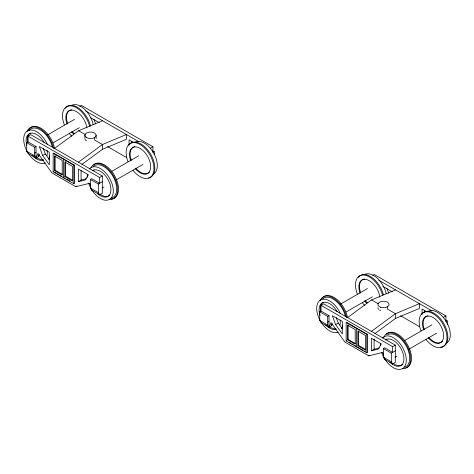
<?xml version="1.0" encoding="UTF-8"?>
<svg xmlns="http://www.w3.org/2000/svg" width="474" height="474" viewBox="0 0 474 474"><rect width="100%" height="100%" fill="white"/><g stroke="black" fill="none" stroke-linecap="round" stroke-linejoin="round"><path stroke-width="0.71" d="M39.526 154.494L38.672 156.461L36.024 157.996L36.024 146.513L28.067 141.922L26.74 142.686L26.74 151.295L28.067 153.404L36.024 157.996L38.009 153.404L51.933 172.921L75.793 186.697L89.716 183.254L90.712 186.697M332.523 323.653L331.67 325.62L329.015 327.155L329.015 315.672L321.064 311.08L319.737 311.845L319.737 320.454L321.064 322.563L329.015 327.155L331.006 322.563L344.924 342.08L368.79 355.856L382.708 352.413L383.703 355.856M54.581 148.427L78.571 130.747L102.562 120.728M78.447 162.203L102.437 144.529L126.422 134.503L126.422 139.291L102.437 149.31L81.955 164.401M347.578 317.586L371.563 299.906L395.553 289.887M371.438 331.362L395.429 313.687L419.419 303.662L419.419 308.45L395.429 318.469L374.952 333.56M28.067 136.18L30.721 134.646L102.313 175.978L102.313 193.202L99.659 194.737L91.707 190.139L90.38 188.036L90.38 179.427L91.707 178.662L99.659 183.254L99.659 177.513L28.067 136.18L28.067 141.922M79.756 106.336L81.344 105.418L152.936 146.75L152.936 152.492L154.263 151.727L154.263 154.595M47.649 134.877L74.513 119.365M26.74 142.686L34.697 147.278L36.024 146.513M34.697 153.019L36.024 152.255M53.088 142.828L79.318 127.684M42.648 155.502L39.336 146.513L49.278 152.255L49.278 164.792L42.648 155.502L45.303 153.967L43.264 148.439M53.153 153.292L53.485 153.102L74.24 165.082L74.24 183.551L73.908 183.746L53.153 171.766L53.153 153.292L73.908 165.272L74.24 165.082M63.866 159.092L63.534 159.282L63.534 177.756L65.086 178.265M54.48 170.616L62.207 175.078L62.207 160.431L54.48 155.97L54.48 170.616L55.144 170.231L62.272 174.349M53.153 171.766L53.485 171.57M64.855 176.606L72.581 181.068L72.581 166.421L64.855 161.96L64.855 176.606L65.519 176.221L72.652 180.339M78.447 181.631L85.077 179.996L88.389 174.835L78.447 169.094L78.447 181.631L81.095 180.102L86.398 178.793M75.793 186.697L76.853 186.086M99.659 177.513L102.313 175.978M150.288 148.285L152.936 146.75M111.923 171.244L138.787 155.733M90.38 179.427L98.331 184.019L102.313 181.72M102.017 188.059L103.936 186.952M116.089 179.936L142.952 164.425M321.064 305.339L323.712 303.804L395.304 345.137L395.304 362.361L392.656 363.896L384.698 359.298L383.371 357.195L383.371 348.586L384.698 347.821L392.656 352.413L392.656 346.672L321.064 305.339L321.064 311.08M372.748 275.495L374.341 274.576L445.933 315.909L445.933 321.65L447.26 320.886L447.26 324.471M340.64 304.035L367.51 288.524M319.737 311.845L327.688 316.436L329.015 315.672M327.688 322.178L329.015 321.413M346.085 311.987L372.309 296.843M335.645 324.66L332.333 315.672L342.275 321.413L342.275 333.951L335.645 324.66L338.3 323.126L336.256 317.598M346.15 322.45L346.482 322.261L367.231 334.241L367.231 352.709L366.9 352.905L346.15 340.925L346.15 322.45L366.9 334.431L367.231 334.241M356.857 328.251L356.525 328.441L356.525 346.915L356.857 346.719M347.478 339.775L355.198 344.237L355.198 329.59L347.478 325.128L347.478 339.775L348.141 339.39L355.269 343.508M346.15 340.925L346.482 340.729M357.852 345.765L365.578 350.227L365.578 335.58L357.852 331.119L357.852 345.765L358.516 345.38L365.644 349.498M371.438 350.79L378.068 349.154L381.386 343.994L371.438 338.252L371.438 350.79L374.093 349.261L379.396 347.952M368.79 355.856L369.85 355.245M392.656 346.672L395.304 345.137M443.279 317.444L445.933 315.909M404.915 340.403L431.784 324.891M383.371 348.586L391.328 353.177L395.304 350.879M395.008 357.218L396.928 356.11M409.08 349.095L436.59 333.216M85.729 111.011L138.781 141.637M378.72 280.17L431.773 310.796M153.043 151.022L154.263 151.727M446.034 320.181L447.26 320.886M90.516 117.599L99.303 122.677M133.295 142.301L129.076 139.866L129.076 145.026M382.956 286.444L392.3 291.836M426.89 311.803L422.067 309.024L422.067 314.185M107.58 146.59L126.422 157.469M400.577 315.749L419.419 326.627M78.571 130.747L85.302 134.634M371.563 299.906L378.293 303.793M26.74 151.295L34.697 155.887L36.024 157.996M90.38 188.036L98.331 192.628L99.659 194.737M319.737 320.454L327.688 325.046L329.015 327.155M383.371 357.195L391.328 361.786L392.656 363.896M54.706 172.275L55.926 172.98M57.147 173.685L58.367 174.391M59.588 175.096L62.035 176.506M66.917 179.326L69.968 181.086M349.534 342.495L350.754 343.2M351.975 343.905L353.195 344.61M354.416 345.315L355.636 346.014M357.467 347.075L360.518 348.834M361.739 349.539L362.96 350.245M364.18 350.95L365.401 351.655M338.3 323.126L342.441 328.938M45.303 153.967L49.444 159.779M386.885 288.37L388.668 293.205M93.888 119.211L95.677 124.046M384.301 357.923L384.698 359.298M91.109 188.077L91.707 190.139M424.722 310.44L424.722 311.916M395.429 318.469L395.429 313.687L387.477 309.095L387.477 306.761M391.328 353.177L391.328 361.786M374.093 338.934L374.093 349.261M366.9 334.431L366.9 352.905M358.516 330.739L358.516 345.38M348.141 324.749L348.141 339.39M331.67 324.186L331.67 325.62M327.688 316.436L327.688 325.046M131.725 141.282L131.725 142.757M102.437 149.31L102.437 144.529L94.48 139.937L94.48 137.602M98.331 184.019L98.331 192.628M96.127 135.303L96.127 138.532M84.876 135.303L84.876 138.532M81.095 170.51L81.095 180.102M73.908 165.272L73.908 183.746M65.519 161.581L65.519 176.221M55.144 155.591L55.144 170.231M38.672 155.028L38.672 156.461M34.697 147.278L34.697 155.887M380.687 310.506A5.623 3.247 0 0 1 379.52 309.99M378.625 309.315A5.623 3.247 0 0 1 377.873 307.691M421.86 314.215A19.689 11.364 60 0 1 443.759 323.529A19.689 11.364 60 0 1 440.879 347.152M420.995 330.787A19.689 11.364 60 0 1 430.629 312.485A19.689 11.364 60 0 1 446.757 340.421A19.689 11.364 60 0 1 426.09 339.615M423.667 329.94A14.961 8.639 60 0 1 431.364 316.679A14.961 8.639 60 0 1 443.492 337.689A14.961 8.639 60 0 1 428.158 337.725M428.135 311.347A18.362 10.6 60 0 1 446.496 321.947A18.362 10.6 60 0 1 446.496 343.152M442.509 341.191A14.961 8.639 60 0 1 428.822 337.34M424.331 329.554A14.961 8.639 60 0 1 427.838 315.779M383.715 337.429A19.689 11.364 60 0 1 406.295 344.562A19.689 11.364 60 0 1 402.379 368.642M387.531 334.786A18.362 10.6 60 0 1 406.479 346.441A18.362 10.6 60 0 1 404.618 367.149M386.322 334.241A19.689 11.364 60 0 1 407.427 344.503A19.689 11.364 60 0 1 405.762 367.919M382.518 338.092A18.362 10.6 60 0 1 402.319 347.051A18.362 10.6 60 0 1 400.933 369.193A18.362 10.6 60 0 1 381.617 352.407M380.332 345.155A18.362 10.6 60 0 1 380.403 343.632M385.824 339.674A14.984 8.651 60 0 1 399.641 346.488A14.984 8.651 60 0 1 402.645 363.842A14.984 8.651 60 0 1 389.693 362.059M402.882 364.281A14.984 8.651 60 0 1 393.373 363.511M385.664 340.101A14.984 8.651 60 0 1 386.985 339.005M358.226 277.474A19.689 11.364 60 0 1 371.58 277.219A19.689 11.364 60 0 1 383.425 294.751M364.814 305.493A19.689 11.364 60 0 1 362.45 302.874M357.355 294.046A19.689 11.364 60 0 1 363.605 275.009A19.689 11.364 60 0 1 382.554 295.255M366.675 303.188A14.961 8.639 60 0 1 364.524 300.984M360.033 293.199A14.961 8.639 60 0 1 366.094 279.459A14.961 8.639 60 0 1 379.858 297.091M364.494 274.606A18.362 10.6 60 0 1 386.221 293.868M367.338 302.809A14.961 8.639 60 0 1 365.187 300.599M360.69 292.814A14.961 8.639 60 0 1 364.784 278.961M320.08 300.688A19.689 11.364 60 0 1 333.803 298.318A19.689 11.364 60 0 1 346.524 317.55M322.776 298.875A18.362 10.6 60 0 1 335.373 300.516A18.362 10.6 60 0 1 345.487 316.697M321.893 298.448A19.689 11.364 60 0 1 335.764 298.561A19.689 11.364 60 0 1 347.395 317.047M338.246 332.126A18.362 10.6 60 0 1 320.845 321.799M320.163 320.62A18.362 10.6 60 0 1 321.585 299.515A18.362 10.6 60 0 1 340.409 313.664M342.595 324.933A18.362 10.6 60 0 1 341.541 328.861M336.131 329.341A14.984 8.651 60 0 1 325.626 324.874M320.074 315.542A14.984 8.651 60 0 1 323.6 302.376A14.984 8.651 60 0 1 337.174 311.584M340.142 320.039A14.984 8.651 60 0 1 339.917 324.986M336.137 328.897A14.984 8.651 60 0 1 329.181 326.367M320.477 311.803A14.984 8.651 60 0 1 323.345 302.264M86.523 140.831A5.623 3.247 0 0 1 85.071 139.374M128.869 145.056A19.689 11.364 60 0 1 150.507 153.926A19.689 11.364 60 0 1 148.504 177.91M127.998 161.628A19.689 11.364 60 0 1 137.638 143.326A19.689 11.364 60 0 1 153.76 171.262A19.689 11.364 60 0 1 133.093 170.456M130.67 160.781A14.961 8.639 60 0 1 138.367 147.521A14.961 8.639 60 0 1 150.495 168.531A14.961 8.639 60 0 1 135.167 168.566M135.137 142.188A18.362 10.6 60 0 1 153.505 152.788A18.362 10.6 60 0 1 153.505 173.994M149.511 172.032A14.961 8.639 60 0 1 135.831 168.181M131.334 160.396A14.961 8.639 60 0 1 133.235 147.218M133.739 146.964A14.961 8.639 60 0 1 134.841 146.62M91.002 167.648A19.689 11.364 60 0 1 113.564 175.848A19.689 11.364 60 0 1 109.381 199.483M93.419 166.457A18.362 10.6 60 0 1 113.197 176.755A18.362 10.6 60 0 1 110.928 198.162M93.325 165.076A19.689 11.364 60 0 1 114.933 176.245A19.689 11.364 60 0 1 111.55 198.967M89.521 168.934A18.362 10.6 60 0 1 108.096 175.972A18.362 10.6 60 0 1 110.294 198.855A18.362 10.6 60 0 1 91.488 189.381M91.138 188.794A18.362 10.6 60 0 1 88.626 183.248M87.388 177.329A18.362 10.6 60 0 1 87.406 174.473M92.827 170.516A14.984 8.651 60 0 1 110.555 186.235A14.984 8.651 60 0 1 97.579 193.73M109.891 195.122A14.984 8.651 60 0 1 100.375 194.352M93.076 170.522A14.984 8.651 60 0 1 93.988 169.846M65.228 108.315A19.689 11.364 60 0 1 78.844 108.238A19.689 11.364 60 0 1 90.587 126.256M71.823 136.334A19.689 11.364 60 0 1 69.459 133.715M64.363 124.887A19.689 11.364 60 0 1 70.614 105.85A19.689 11.364 60 0 1 89.556 126.096M73.677 134.029A14.961 8.639 60 0 1 71.533 131.825M67.035 124.04A14.961 8.639 60 0 1 73.103 110.3A14.961 8.639 60 0 1 86.866 127.933M71.503 105.447A18.362 10.6 60 0 1 93.224 124.709M74.341 133.65A14.961 8.639 60 0 1 72.19 131.44M67.699 123.655A14.961 8.639 60 0 1 69.127 110.786M69.601 110.478A14.961 8.639 60 0 1 71.793 109.796M27.083 131.529A19.689 11.364 60 0 1 40.811 129.159A19.689 11.364 60 0 1 53.526 148.392M28.837 130.8A18.362 10.6 60 0 1 41.297 130.563A18.362 10.6 60 0 1 52.341 146.916M28.896 129.289A19.689 11.364 60 0 1 42.767 129.402A19.689 11.364 60 0 1 54.397 147.888M45.249 162.967A18.362 10.6 60 0 1 27.504 152.053M27.166 151.461A18.362 10.6 60 0 1 28.588 130.356A18.362 10.6 60 0 1 47.418 144.505M49.598 155.774A18.362 10.6 60 0 1 48.81 159.122M43.673 159.981A14.984 8.651 60 0 1 32.202 155.253M26.728 145.186A14.984 8.651 60 0 1 30.994 133.147A14.984 8.651 60 0 1 44.177 142.425M47.05 150.187A14.984 8.651 60 0 1 46.92 155.828M43.146 159.738A14.984 8.651 60 0 1 36.184 157.208M27.48 142.644A14.984 8.651 60 0 1 30.354 133.105M380.687 307.276A5.623 3.247 0 0 0 389.124 304.462A5.623 3.247 0 0 0 380.687 301.654A5.623 3.247 0 0 0 380.687 307.276M86.523 137.602A5.623 3.247 0 0 0 95.938 136.145A5.623 3.247 0 0 0 89.047 132.169A5.623 3.247 0 0 0 86.523 137.602"/></g></svg>
